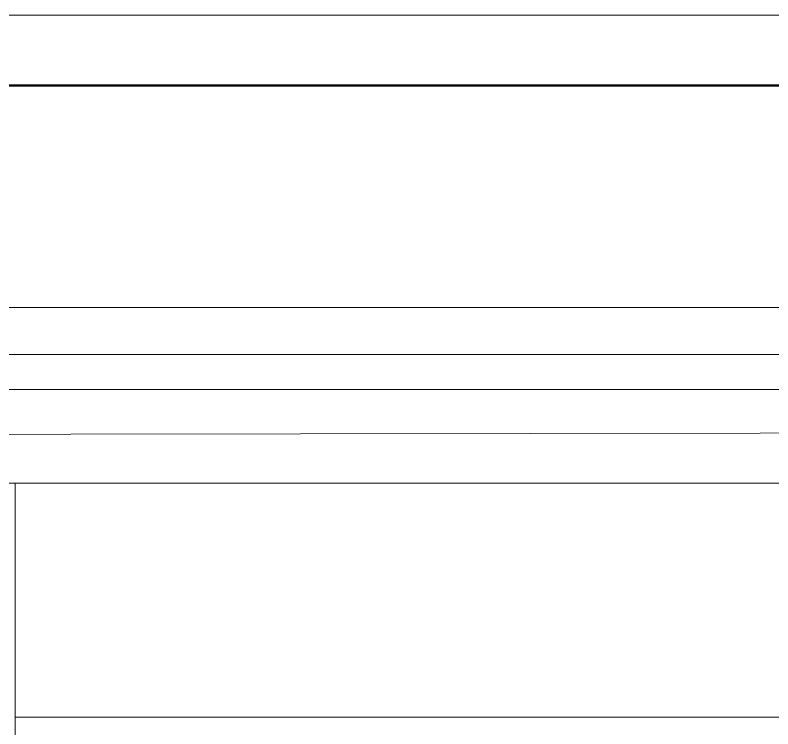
# Model space of a CAD drawing. Extents: x -2749 to 23780, y -1311 to 8245.
# Drawn here: x 2662.5 to 2727.2, y 2804 to 2865 of the extents above; entities that cross this region are included whole.
import ezdxf

# ---------------------------------------------------------------- set-up
doc = ezdxf.new("R2010")
doc.units = 0
doc.header["$MEASUREMENT"] = 0
doc.layers.get('0').update_dxf_attribs({"color": 9, "lineweight": 9})
for name, color, linetype, lineweight in [('00', 9, 'Continuous', 9), ('01', 9, 'Continuous', 9), ('06D', 9, 'Continuous', 9), ('10', 9, 'Continuous', 9), ('33', 9, 'BATTING', 9), ('40B', 9, 'Continuous', 9)]:
    doc.layers.add(name, color=color, linetype=linetype, lineweight=lineweight)
doc.linetypes.add('BATTING', pattern='A,0.0001,-0.1,[134,ltypeshp.shx,S=0.1,R=0,X=-0.1,Y=0],-0.2,[134,ltypeshp.shx,S=0.1,R=180,X=0.1,Y=0],-0.1', length=0.4001)

# ---------------------------------------------------------------- blocks, each defined once
blk = doc.blocks.new('p-kolon_80x80')
blk.add_lwpolyline([(-40, -40), (40, -40), (40, 40), (-40, 40)], close=True)
blk = doc.blocks.new('p-zemin kat')
at = {"layer": '00'}
blk.add_lwpolyline([(2662.5, 2825), (2785, 2825), (2785, 2805), (2662.5, 2805)], close=True, dxfattribs=at)
at = {"layer": '06D'}
for points in [[(2529.825, 2825), (2529.825, 2865), (4067.5, 2865), (4067.5, 2825)], [(2529.825, 2840), (2791.282, 2840.003)], [(2529.825, 2833), (2785, 2833), (2785, 2825)]]:
    blk.add_lwpolyline(points, dxfattribs=at)
at = {"layer": '10'}
for points, const_width in [([(2529.825, 2859), (4067.2, 2859)], 0.2), ([(2529.825, 2836), (2791.63, 2836)], 0.1)]:
    blk.add_lwpolyline(points, dxfattribs=dict(at, const_width=const_width))
at = {"layer": '33', "ltscale": 0.4}
blk.add_lwpolyline([(2529.825, 2829), (2785, 2829.372)], dxfattribs=at)
at = {"layer": '40B'}
blk.add_lwpolyline([(1935.267, 740.054, -0.306949), (4278.593, 2070.681, 0.001238), (4287.874, 2185.723, -0.024009), (4527.5, 2155.06), (4532.5, 2153.268), (4532.5, 2372.5), (4200, 2372.5), (3990, 2372.5), (3990, 2405), (3287.328, 2405), (3287.328, 2825), (2222.5, 2825)], format="xyb", dxfattribs=at)
at = {"layer": '01'}
blk.add_blockref('p-kolon_80x80', (2622.5, 2785), dxfattribs=at)

msp = doc.modelspace()

# ---------------------------------------------------------------- block references
msp.add_blockref('p-zemin kat', (0, 0))

doc.saveas('drawing.dxf')
